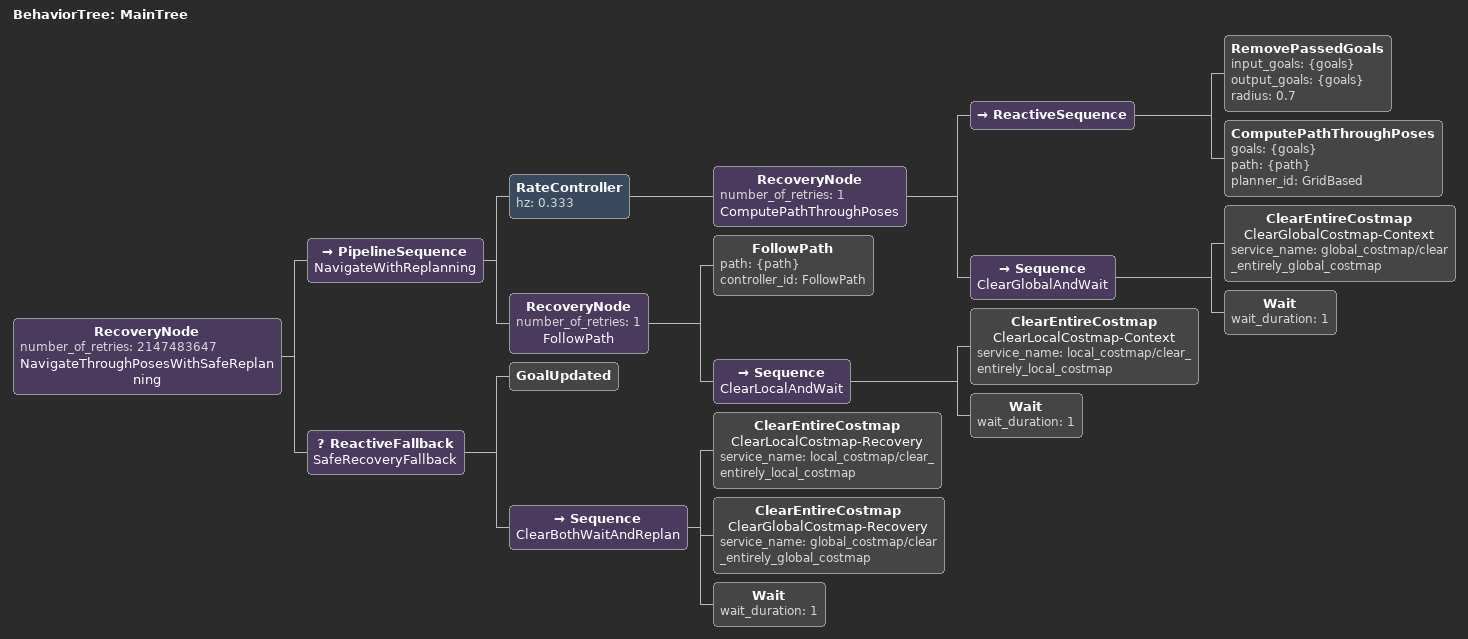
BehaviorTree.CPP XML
<root main_tree_to_execute="MainTree">
  <BehaviorTree ID="MainTree">
    <RecoveryNode number_of_retries="2147483647" name="NavigateThroughPosesWithSafeReplanning">
      <PipelineSequence name="NavigateWithReplanning">
        <RateController hz="0.333">
          <RecoveryNode number_of_retries="1" name="ComputePathThroughPoses">
            <ReactiveSequence>
              <RemovePassedGoals
                input_goals="{goals}"
                output_goals="{goals}"
                radius="0.7"/>
              <ComputePathThroughPoses
                goals="{goals}"
                path="{path}"
                planner_id="GridBased"/>
            </ReactiveSequence>
            <Sequence name="ClearGlobalAndWait">
              <ClearEntireCostmap
                name="ClearGlobalCostmap-Context"
                service_name="global_costmap/clear_entirely_global_costmap"/>
              <Wait wait_duration="1"/>
            </Sequence>
          </RecoveryNode>
        </RateController>

        <RecoveryNode number_of_retries="1" name="FollowPath">
          <FollowPath path="{path}" controller_id="FollowPath"/>
          <Sequence name="ClearLocalAndWait">
            <ClearEntireCostmap
              name="ClearLocalCostmap-Context"
              service_name="local_costmap/clear_entirely_local_costmap"/>
            <Wait wait_duration="1"/>
          </Sequence>
        </RecoveryNode>
      </PipelineSequence>

      <ReactiveFallback name="SafeRecoveryFallback">
        <GoalUpdated/>
        <Sequence name="ClearBothWaitAndReplan">
          <ClearEntireCostmap
            name="ClearLocalCostmap-Recovery"
            service_name="local_costmap/clear_entirely_local_costmap"/>
          <ClearEntireCostmap
            name="ClearGlobalCostmap-Recovery"
            service_name="global_costmap/clear_entirely_global_costmap"/>
          <Wait wait_duration="1"/>
        </Sequence>
      </ReactiveFallback>
    </RecoveryNode>
  </BehaviorTree>
</root>
